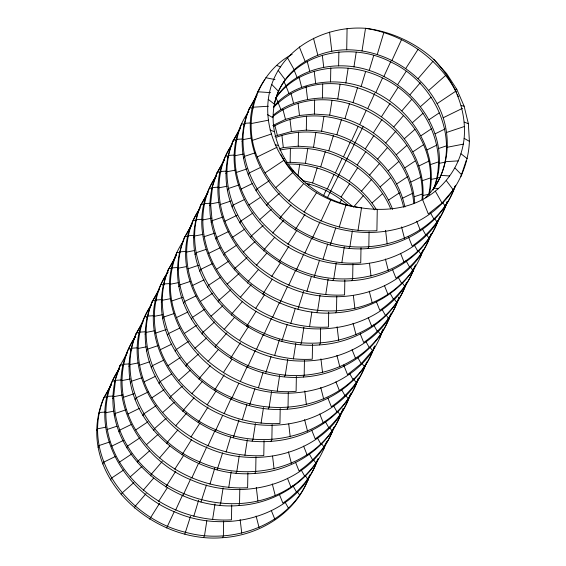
<?xml version="1.0" encoding="UTF-8"?>
<svg xmlns="http://www.w3.org/2000/svg" width="566" height="566" viewBox="0 0 566 566"><rect width="100%" height="100%" fill="white"/><g stroke="black" fill="none" stroke-linecap="round" stroke-linejoin="round"><path stroke-width="0.85" d="M464.134 138.337C466.78 109.061 454.031 80.308 433.896 59.494A109.896 95.739 26.7 0 0 365.523 28.3C326.766 25.498 284.825 46.221 271.722 84.419C261.563 114.459 271.432 148.349 292.778 171.074L304.558 181.82A91.579 79.785 26.7 0 0 346.059 204.708C371.261 211.245 398.973 212.031 422.569 199.593C445.463 187.523 461.424 164.105 464.134 138.337L469.391 141.337C468.04 177.137 444.749 210.418 411.68 224.15C382.51 236.114 349.088 234.749 320.165 222.742C265.864 201.121 228.098 132.111 264.895 79.488M223.641 521.081L223.386 535.917L222.488 537.7C150.648 543.813 73.424 472.617 103.366 398.789L111.014 385.156M231.727 504.922L231.466 519.85C187.367 522.368 142.646 499.983 119.532 462.104C102.708 434.2 100.154 396.625 119.093 369.089M239.8 488.946L239.545 503.782L238.647 505.572C166.814 511.678 89.584 440.49 119.525 366.662L120.424 364.872L123.006 365.049M247.887 472.794L247.625 487.722C203.527 490.241 158.805 467.856 135.691 429.976C118.669 401.81 116.377 363.874 135.677 336.218M255.966 456.819L255.705 471.655L254.806 473.438C182.974 479.551 105.743 408.362 135.684 334.527L142.908 321.637M264.046 440.666L263.784 455.588C219.686 458.113 174.965 435.728 151.851 397.848C135.026 369.938 132.472 332.369 151.412 304.826M272.126 424.691L271.864 439.527L270.965 441.31C199.133 447.423 121.902 376.234 151.844 302.4L159.492 288.766M280.205 408.539L279.944 423.46C235.845 425.986 191.124 403.593 168.01 365.714C150.988 337.548 148.702 299.619 167.996 271.956M286.644 162.584L290.146 162.251L290.393 148.285M288.285 392.556L288.023 407.4L287.125 409.183C215.292 415.288 138.062 344.1 168.003 270.272L176.493 255.153M279.215 148.752L283.333 147.613L298.225 146.184L298.473 132.14M296.365 376.404L296.103 391.332C224.27 397.445 147.04 326.249 176.981 252.422L179.564 252.599M275.012 136.576L277.397 135.416L291.412 131.545L306.305 130.116L306.553 116.157M304.444 360.429L304.183 375.265L303.284 377.055C231.452 383.161 154.221 311.972 184.162 238.145L192.235 223.768M272.77 125.525L285.476 119.348L299.492 115.478L314.385 114.056L314.632 100.005M312.524 344.277L312.262 359.205C268.164 361.724 223.443 339.338 200.329 301.459C183.709 273.803 180.894 236.602 199.465 209.179M273.286 115.16C286.884 103.592 304.876 98.618 322.471 97.989L322.712 84.023M320.604 328.301L320.342 343.137L319.443 344.92C247.611 351.033 170.38 279.845 200.322 206.01L207.97 192.376M273.442 106.755C287.33 90.171 309.376 82.537 330.551 81.928L330.792 67.878M328.683 312.149L328.421 327.07C284.323 329.596 239.602 307.204 216.488 269.331C199.671 241.42 197.11 203.852 216.049 176.309M275.798 97.939C289.205 77.026 314.328 66.3 338.631 65.861L338.871 51.895M336.763 296.174L336.501 311.01L335.603 312.793C263.77 318.906 186.539 247.71 216.481 173.882L224.553 159.506M304.558 181.82C278.897 160.539 264.669 123.126 278.479 91.338C290.11 65.048 318.658 49.957 346.71 49.794L347.078 28.725M344.843 280.014L344.581 294.943C300.482 297.461 255.761 275.076 232.647 237.196C215.83 209.293 213.269 171.717 232.209 144.181M352.922 264.039L352.66 278.875L351.762 280.665C279.929 286.771 202.699 215.582 232.64 141.755L240.288 128.114M361.002 247.887L360.74 262.815C288.908 268.921 211.677 197.732 241.618 123.904L245.064 124.138M369.082 231.911L368.82 246.748L367.921 248.531C296.089 254.643 218.858 183.455 248.799 109.62L256.872 95.244M377.267 209.611L376.899 230.68C326.964 233.701 275.784 204.078 257.19 156.966C241.958 120.034 256.285 73.325 292.141 54.294M422.017 199.748C428.094 126.388 331.195 70.014 272.387 116.943M422.696 199.664C427.988 144.832 375.81 96.963 322.471 97.989M428.646 194.732C446.68 113.518 333.176 46.2 273.661 107.271M429.431 193.798C442.258 135.833 387.576 80.464 330.551 81.928M434.03 188.216C457.71 127.994 399.278 64.114 338.631 65.861M425.639 197.647C450.423 173.458 453.43 133.335 437.108 103.642C419.505 71.146 383.706 49.667 346.71 49.794M206.809 520.854L204.517 535.613L203.619 537.396M212.597 519.546L215.023 503.924M223.103 487.857L220.676 503.478L219.778 505.268M228.756 487.418L231.183 471.796M239.262 455.729L236.836 471.351L235.937 473.134M244.915 455.29L247.342 439.662M255.422 423.601L252.995 439.223L252.096 441.006M297.921 175.913L299.669 164.628M261.075 423.156L263.501 407.534M290.146 162.251L305.456 163.319L307.748 148.568M271.581 391.467L269.154 407.096L268.256 408.878M298.225 146.184L313.536 147.259L315.828 132.501M277.234 391.028L279.661 375.407M306.305 130.116L321.615 131.192L323.908 116.433M287.74 359.339L285.314 374.961L284.415 376.751M314.385 114.056L329.702 115.124L331.987 100.373M293.393 358.901L295.82 343.272M337.782 99.064L340.067 84.306M303.9 327.212L301.473 342.833L300.574 344.616M345.861 82.997L348.147 68.238M309.552 326.766L311.845 312.015M353.941 66.93L356.226 52.178M320.059 295.084L317.632 310.706L316.734 312.489M362.021 50.869L365.523 28.3C403.162 34.123 437.511 57.647 455.899 91.098L456.592 92.704M325.712 294.638L328.139 279.017M336.218 262.949L333.791 278.571L332.893 280.361M341.871 262.511L344.298 246.889M352.377 230.822L349.951 246.443L349.052 248.226M358.03 230.383L361.54 207.814C328.146 204.446 295.537 184.813 280.694 154.164M190.544 516.291L184.82 534.12M193.798 516.27L198.624 500.231M206.449 485.012L200.98 501.985M209.958 484.135L214.783 468.103M222.608 452.878L217.139 469.858M226.117 452.008L230.687 436.818M308.619 185.492L309.128 183.809M239.022 419.908L233.298 437.73M352.158 206.095L341.114 197.025L327.367 188.874L312.637 182.938L317.208 167.741M242.276 419.88L246.847 404.683M376.326 209.512C363.818 189.101 343.208 174.47 320.717 166.871L325.287 151.681M254.926 388.623L249.457 405.596M392.67 209.448C381.93 181.368 357.047 160.136 328.796 150.804L333.367 135.614M258.436 387.745L263.006 372.555M404.909 207.057C397.863 172.757 369.633 145.398 336.876 134.743L341.447 119.546M271.086 356.488L265.617 373.468M414.687 202.784C412.338 163.616 381.47 130.357 344.956 118.676L349.526 103.486M274.595 355.618L279.42 339.579M353.035 102.609L357.606 87.419M287.245 324.36L281.776 341.34M361.115 86.548L365.686 71.351M290.754 323.49L295.325 308.293M369.195 70.481L373.765 55.291M303.659 291.391L297.935 309.213M377.274 54.421L383.875 32.474M306.913 291.363L311.484 276.166M319.564 260.105L314.095 277.078M323.073 259.228L327.643 244.038M335.723 227.971L330.254 244.951M339.232 227.1L346.059 204.708M274.241 103.536L277.326 93.928M120.424 364.872L114.551 382.121M309.496 475.412C297.61 512.145 259.985 535.493 222.488 537.7M106.847 397.183L104.264 397.007C79.24 455.779 128.475 519.05 185.719 532.33C233.659 545.695 293.365 523.897 310.118 474.45M317.576 459.351C298.721 516.659 226.117 535.181 174.731 511.912C120.94 490.701 82.806 421.62 119.037 369.393M318.198 458.382C312.191 476.89 298.629 492.095 282.887 503.139L279.371 494.351M323.483 449.828L325.379 444.105M326.547 441.501C314.724 478.97 276.986 503.429 238.647 505.572M333.459 428.038C314.109 484.786 242.043 502.898 190.891 479.784C136.59 458.156 98.824 389.146 135.621 336.522M295.53 462.224L299.046 471.004C314.562 460.123 327.933 445.216 334.089 427.068M341.814 411.157C329.928 447.883 292.304 471.23 254.806 473.438M342.982 408.553C324.615 466.412 251.502 485.359 199.869 461.934C151.065 442.555 114.481 384.173 136.583 332.744L139.165 332.921M349.894 395.089C331.039 452.397 258.436 470.926 207.05 447.649C153.259 426.446 115.124 357.365 151.355 305.131M350.786 393.306C344.906 412.161 331.181 427.677 315.205 438.876L311.689 430.089M358.243 378.208C346.654 415.359 308.753 439.103 270.965 441.31M358.596 378.06C339.246 434.808 267.18 452.92 216.028 429.799C167.225 410.428 130.64 352.045 152.742 300.617L156.188 300.85M365.509 364.596C345.642 420.779 274.128 438.494 223.209 415.522C168.909 393.901 131.142 324.891 167.939 272.26M366.676 361.992C360.669 380.501 347.107 395.705 331.365 406.749L327.848 397.962M374.133 346.894C362.247 383.628 324.622 406.968 287.125 409.183M374.756 345.932C355.406 402.681 283.34 420.793 232.187 397.672C183.384 378.3 146.799 319.91 168.901 268.489L171.484 268.666M380.041 337.371L382.482 330.013M383.111 329.044C364.66 387.392 291.589 407.103 239.368 383.394C185.365 362.091 147.507 292.969 183.731 240.571M390.016 315.587C377.826 351.882 340.506 374.841 303.284 377.055M188.506 236.595L185.061 236.355C160.036 295.134 209.271 358.405 266.515 371.685C314.71 385.156 374.876 362.94 391.191 312.984M433.132 189.999C450.472 146.863 423.106 97.232 383.026 78.2C348.472 60.512 300.206 64.581 276.144 97.536M398.91 297.065C381.017 355.469 307.423 374.848 255.528 351.267C201.227 329.638 163.461 260.629 200.258 208.005M398.995 297.737C392.988 316.238 379.425 331.45 363.683 342.487L360.167 333.699M406.452 282.639C394.566 319.365 356.941 342.713 319.443 344.92M406.805 282.491C386.939 338.673 315.425 356.382 264.506 333.416C215.71 314.038 179.118 255.655 201.22 204.227L203.802 204.404M414.531 266.572C395.676 323.879 323.08 342.402 271.687 319.132C217.896 297.921 179.762 228.848 215.993 176.613M376.326 301.572L379.843 310.359C395.818 299.159 409.543 283.644 415.43 264.789M420.439 257.049L422.335 251.325M423.234 249.542C411.121 286.594 373.652 310.649 335.603 312.793M430.691 234.444C411.836 291.752 339.239 310.274 287.846 287.004C234.409 265.914 196.14 197.393 231.735 145.229M431.313 233.475C425.307 251.983 411.744 267.187 396.002 278.231L392.486 269.444M437.957 220.832C425.094 256.235 388.453 278.458 351.762 280.665M439.669 216.594C420.814 273.902 348.217 292.424 296.825 269.154C248.028 249.783 211.436 191.393 233.539 139.965L236.121 140.142M447.119 201.496C428.752 259.355 355.646 278.302 304.006 254.877C249.486 233.135 212.009 164.126 248.792 111.311M408.327 236.517L412.161 246.097C427.677 235.215 441.048 220.308 447.204 202.161M454.93 186.249C443.044 222.976 405.426 246.323 367.921 248.531M253.144 108.071L249.698 107.837C224.674 166.616 273.909 229.888 331.152 243.168C379.093 256.525 438.806 234.734 455.552 185.28M460.837 176.726L466.264 160.376M174.186 511.756L166.652 527.979M175.63 510.129L182.634 494.889M190.714 478.829L182.811 495.844M191.789 477.994L198.425 463.561M206.873 446.694L198.97 463.717M207.948 445.867L214.953 430.634M323.71 195.312L326.292 189.702M222.664 415.366L215.13 431.589M327.367 188.874L334.004 174.441M224.108 413.739L231.112 398.499M335.447 172.807L342.083 158.374M238.824 383.239L231.289 399.455M343.527 156.74L350.531 141.507M240.267 381.604L246.903 367.171M351.606 140.679L358.243 126.246M255.351 350.304L247.448 367.327M359.686 124.612L366.322 110.179M256.426 349.477L263.063 335.044M367.766 108.545L374.77 93.312M271.517 318.177L263.607 335.199M375.845 92.484L382.482 78.051M272.586 317.349L279.222 302.916M383.925 76.417L390.929 61.185M287.302 286.849L279.767 303.072M392.005 60.35L401.591 39.507M288.745 285.222L295.756 269.982M303.836 253.922L295.926 270.937M304.904 253.087L311.916 237.854M319.995 221.787L312.085 238.81M321.064 220.959L330.657 200.109M98.392 414.248L99.291 412.465L105.318 412.083M130.711 349.986L131.609 348.203L137.637 347.828M146.87 317.859L147.768 316.076L153.796 315.694M163.029 285.731L163.928 283.948L169.956 283.566M179.189 253.603L180.087 251.813L186.115 251.438M195.348 221.469L196.246 219.686L202.274 219.304M211.507 189.341L217.379 172.099L220.825 172.333M227.666 157.214L228.565 155.424L234.593 155.049M243.826 125.079L244.724 123.296L250.752 122.921M96.609 430.606L97.508 428.823L105.906 427.181M112.768 398.478L113.667 396.695L115.45 380.331L121.478 379.956M128.928 366.351L129.826 364.568L138.224 362.926M145.087 334.223L145.986 332.433L154.384 330.799M161.246 302.088L162.145 300.305L170.55 298.664M177.406 269.961L178.304 268.178L186.709 266.536M193.565 237.833L194.463 236.043L202.869 234.409M209.724 205.699L210.623 203.916L212.406 187.558L218.434 187.176M225.884 173.571L226.782 171.788L235.187 170.147M242.043 141.443L242.941 139.661L251.346 138.019M98.088 447.359L98.979 445.576L109.797 441.954M114.247 415.232L115.139 413.449L113.667 396.695L122.907 394.891M130.406 383.104L131.305 381.314L142.116 377.692M146.566 350.97L147.464 349.187L158.275 345.564M162.725 318.842L163.624 317.059L174.434 313.437M178.884 286.714L179.783 284.931L190.593 281.309M195.044 254.587L195.942 252.797L205.918 249.457M211.203 222.452L212.101 220.669L210.623 203.916L219.028 202.274M227.362 190.325L228.261 188.542L239.071 184.919M243.522 158.197L244.42 156.407L255.231 152.785M102.779 463.986L103.677 462.196L115.245 456.536M118.938 431.851L119.836 430.068L131.404 424.408M135.097 399.723L135.996 397.94L148.334 391.898M151.256 367.596L152.155 365.813L163.723 360.153M167.416 335.468L168.314 333.678L179.882 328.018M183.575 303.334L184.474 301.551L196.041 295.891M199.734 271.206L200.633 269.423L212.2 263.763M215.894 239.078L216.792 237.288L228.36 231.628M232.053 206.944L232.951 205.161L244.519 199.501M248.212 174.816L249.111 173.033L260.678 167.373M110.554 479.954L111.452 478.171L123.735 469.964M126.713 447.826L127.612 446.043L139.894 437.836M142.873 415.699L143.771 413.909L156.053 405.709M159.032 383.564L159.93 381.781L171.491 374.062M175.191 351.436L176.09 349.654L188.379 341.447M191.35 319.309L192.249 317.519L204.538 309.319M207.51 287.174L208.408 285.391L220.698 277.191M223.669 255.047L224.568 253.264L236.857 245.057M239.828 222.919L240.727 221.136L253.016 212.929M255.988 190.792L256.886 189.002L269.175 180.802M121.181 494.776L122.079 492.993L133.887 482.543M137.34 462.648L138.238 460.865L149.389 450.996M153.499 430.521L154.398 428.731L166.206 418.288M169.659 398.393L170.557 396.603L182.365 386.153M185.818 366.259L186.716 364.476L198.525 354.026M201.977 334.131L202.876 332.348L214.684 321.898M218.136 302.003L219.035 300.213L230.843 289.771M234.296 269.869L235.194 268.086L247.002 257.636M250.455 237.741L251.354 235.958L263.162 225.509M266.614 205.614L267.513 203.824L279.321 193.381M134.347 507.992L135.246 506.202L146.134 493.51M150.506 475.857L151.405 474.075L162.293 461.382M166.666 443.73L167.564 441.947L177.88 429.919M182.825 411.602L183.724 409.812L194.039 397.792M198.984 379.468L199.883 377.685L210.198 365.664M215.144 347.34L216.042 345.557L226.931 332.865M231.303 315.212L232.202 313.43L242.517 301.402M247.462 283.085L248.361 281.295L258.676 269.275M263.622 250.95L264.52 249.167L274.835 237.147M279.781 218.823L280.679 217.04L290.995 205.012M149.657 519.171L159.605 503.28M165.817 487.043L175.764 471.153M181.976 454.915L191.45 439.761M198.135 422.781L208.083 406.89M214.295 390.653L224.242 374.763M230.454 358.526L240.401 342.628M246.613 326.398L256.087 311.243M262.773 294.263L272.246 279.116M278.932 262.136L288.879 246.245M295.091 230.008L305.039 214.111M327.565 197.357L363.351 126.218M433.047 189.702C464.339 145.412 437.122 83.457 391.106 62.14C352.965 41.849 296.4 50.834 277.581 93.128M248.799 109.62L256.815 95.548M232.64 141.755L240.232 128.418M216.481 173.882L224.497 159.81M200.322 206.01L207.913 192.681M184.162 238.145L191.754 224.808M168.003 270.272L175.177 257.679M151.844 302.4L159.435 289.07M135.684 334.527L142.858 321.941M119.525 366.662L127.173 353.021M103.366 398.789L111.382 384.717M304.069 212.158L316.458 192.85M287.91 244.286L296.959 230.178M271.751 276.413L280.326 263.048M405.751 68.507L418.14 49.2M397.672 84.575L406.247 71.203M255.591 308.548L264.64 294.44M389.592 100.635L398.167 87.27M381.512 116.702L390.087 103.337M239.432 340.675L248.481 326.568M373.433 132.769L382.008 119.398M365.353 148.83L373.928 135.465M223.273 372.803L231.848 359.438M357.273 164.897L365.848 151.532M349.194 180.957L357.769 167.593M207.114 404.938L216.162 390.823M341.114 197.025L349.689 183.66M339.706 202.692L341.609 199.727M190.954 437.065L200.003 422.958M174.795 469.193L183.844 455.085M158.636 501.32L167.211 487.956M422.569 199.593L428.32 213.969L442.025 203.045L453.274 189.907L446.333 180.611M222.912 217.047L212.101 220.669C228.735 308.824 358.462 345.635 412.876 270.23L410.237 266.692M343.689 365.035L347.524 374.621L361.228 363.69L372.478 350.552L369.994 347.234M125.956 409.826L115.139 413.449C131.779 501.603 261.506 538.408 315.92 463.009L313.274 459.472M288.759 200.972L303.659 183.603M272.6 233.1L283.488 220.407M256.44 265.235L266.756 253.207M418.097 78.646L432.997 61.277M410.017 94.713L420.333 82.686M240.281 297.362L251.17 284.67M401.938 110.773L411.68 99.418M393.858 126.841L403.6 115.485M224.122 329.49L234.437 317.469M385.779 142.901L396.094 130.88M377.699 158.968L387.441 147.613M207.963 361.624L218.278 349.597M369.619 175.036L379.935 163.008M361.54 191.096L371.855 179.075M191.803 393.752L202.119 381.725M353.46 207.163L363.202 195.808M175.644 425.88L186.532 413.187M159.485 458.007L169.8 445.987M143.325 490.142L153.641 478.114M275.592 187.763L292.65 172.672M259.433 219.891L271.241 209.441M243.274 252.019L255.082 241.576M428.66 90.475L445.718 75.377M420.58 106.535L431.073 97.246M227.115 284.153L238.923 273.703M412.501 122.603L422.993 113.313M404.421 138.663L414.913 129.381M210.955 316.281L222.763 305.831M396.342 154.73L406.834 145.441M388.262 170.798L398.754 161.508M194.796 348.408L206.604 337.959M380.182 186.858L390.674 177.575M372.103 202.925L382.595 193.636M178.637 380.543L190.445 370.093M162.477 412.671L174.286 402.221M146.318 444.798L158.126 434.348M130.159 476.926L141.967 466.483M264.966 172.941L283.757 160.39M248.807 205.069L260.374 197.35M232.647 237.196L244.936 228.997M437.108 103.642L455.899 91.098M429.028 119.709L439.145 112.952M216.488 269.331L228.777 261.124M420.941 135.769L431.787 128.532M412.862 151.837L423.708 144.599M200.329 301.459L212.618 293.252M404.782 167.904L414.906 161.147M396.702 183.964L407.548 176.726M184.169 333.586L196.459 325.386M388.623 200.031L399.469 192.794M168.01 365.714L180.299 357.514M151.851 397.848L164.14 389.641M135.691 429.976L147.974 421.769M119.532 462.104L131.814 453.904M257.19 156.966L277.241 147.153M241.031 189.094L252.599 183.434M224.872 221.228L237.211 215.186M443.171 117.77L462.45 108.339M435.091 133.838L445.117 128.928M208.713 253.356L220.28 247.696M427.012 149.898L437.037 144.995M418.932 165.965L428.957 161.062M192.553 285.483L204.121 279.823M410.852 182.033L420.878 177.123M402.773 198.093L412.798 193.19M176.394 317.618L187.962 311.958M160.235 349.746L171.802 344.086M144.075 381.873L155.643 376.213M127.916 414.001L139.484 408.341M111.757 446.135L123.324 440.475M273.463 126.543C329.936 94.388 409.515 139.653 413.746 203.703M252.5 140.347L271.63 133.937M236.34 172.474L247.151 168.852M220.181 204.602L230.992 200.98M446.673 132.437L464.141 126.586M438.593 148.504L446.907 145.717M204.022 236.737L214.832 233.114M430.514 164.572L437.999 162.06M422.434 180.632L430.747 177.851M187.862 268.864L198.673 265.242M414.354 196.699L422.668 193.912M171.703 300.992L182.514 297.369M155.544 333.126L166.354 329.504M139.385 365.254L149.36 361.907M123.225 397.382L134.036 393.759M107.059 429.509L117.042 426.17M276.498 137.198C328.421 118.216 391.587 153.556 403.629 207.213M279.965 150.082C324.481 140.524 373.383 167.02 390.759 208.882M292.778 171.074L293.549 170.882M251.021 123.593L268.666 120.148M234.862 155.721L243.267 154.079M218.702 187.855L227.108 186.214M447.487 147.217L463.455 144.104M439.407 163.284L445.293 162.138M202.543 219.983L211.783 218.179M431.327 179.351L437.214 178.198M423.248 195.411L429.134 194.265M186.384 252.111L194.789 250.469M170.225 284.238L178.63 282.604M154.065 316.373L162.47 314.731M137.906 348.5L146.304 346.859M121.747 380.628L130.145 378.987M105.587 412.763L113.985 411.121M252.804 107.229L268.305 106.259M236.645 139.363L242.673 138.981M220.485 171.491L226.513 171.116M445.598 161.671L458.51 160.857M437.511 177.738L440.1 177.575M204.326 203.619L210.354 203.244M188.167 235.753L194.195 235.371M172.007 267.881L178.035 267.499M155.848 300.008L161.876 299.633M139.689 332.136L145.717 331.761M123.529 364.271L129.557 363.888M107.37 396.398L113.398 396.023M455.007 89.322L456.79 89.308L464.12 106.175L468.365 123.692L469.391 141.337M282.866 158.614L284.656 158.607M257.778 91.777L270.697 92.654M225.459 156.032L228.041 156.209M441.034 175.368L449.645 175.962M209.3 188.16L211.882 188.337M193.14 220.294L195.723 220.471M160.822 284.549L164.267 284.783M144.663 316.684L147.245 316.854M128.503 348.812L131.949 349.045M112.344 380.939L114.926 381.116M289.254 164.034C322.853 164.076 356.177 181.552 374.487 209.83M461.17 105.601L464.12 106.175M275.189 144.797L278.139 145.37M265.794 77.698L275.005 79.587M433.945 187.919L438.134 188.775M329.702 115.124L344.956 118.676M321.615 131.192L336.876 134.743M313.536 147.259L328.796 150.804M305.456 163.319L320.717 166.871M302.463 180.568L312.637 182.938M305.803 183.342C321.375 186.936 336.013 194.697 348.012 205.21M276.59 65.451L280.743 66.922M464.219 122.107L468.365 123.692M270.046 130.017L274.192 131.595M267.668 114.707L272.925 117.707M460.993 153.789L467.162 158.586M268.206 99.347L274.369 104.151M454.979 168.017L461.736 174.936M452.425 189.744L453.656 191.004M444.345 205.812L445.576 207.071M271.722 84.419L278.479 91.338M412.027 270.067L413.258 271.326M387.788 318.262L389.019 319.521M331.23 430.719L332.461 431.978M306.991 478.914L308.222 480.173M433.896 59.494L446.616 73.594L456.79 89.308M442.555 202.43L445.194 205.967M434.638 218.717L437.115 222.035M426.396 234.565L429.035 238.102M418.472 250.844L420.955 254.162M278.182 70.389L285.123 79.686M402.313 282.972L404.796 286.297M394.077 298.82L396.716 302.357M386.153 315.106L388.637 318.425M377.918 330.954L380.557 334.485M361.759 363.082L364.398 366.619M353.34 378.696L356.318 382.68M345.6 395.21L348.239 398.747M337.676 411.489L340.159 414.814M329.433 427.337L332.079 430.875M321.516 443.624L324 446.942M305.357 475.751L307.84 479.069M297.115 491.599L299.761 495.137M435.395 191.223L442.025 203.045M430.507 212.979L433.945 219.106M422.554 229.265L425.865 235.173M414.347 245.113L417.786 251.24M405.978 260.657L409.706 267.301M287.457 57.739L294.079 69.554M398.188 277.241L401.627 283.368M283.856 81.794L286 85.622M390.236 293.521L393.547 299.435M275.854 97.996L277.92 101.689M382.029 309.369L385.467 315.495M373.659 324.912L377.388 331.563M365.869 341.496L369.308 347.63M357.91 357.783L361.228 363.69M349.71 373.631L353.149 379.758M341.751 389.91L345.069 395.818M333.551 405.758L336.989 411.885M325.181 421.302L328.91 427.953M317.392 437.886L320.83 444.013M309.432 454.173L312.75 460.08M301.232 470.021L304.671 476.148M292.863 485.564L296.591 492.208M285.073 502.148L288.511 508.275M457.293 94.31L458.34 96.715M416.696 221.179L420.241 230.037M400.537 253.306L404.082 262.164M299.329 46.893L305.088 61.27M384.378 285.441L387.922 294.292M294.108 70.085L297.009 77.337M286.049 86.209L288.929 93.397M368.218 317.568L371.763 326.426M277.948 102.22L280.849 109.464M352.059 349.696L355.604 358.554M335.9 381.824L339.444 390.682M319.74 413.958L323.285 422.816M303.581 446.086L307.126 454.944M287.422 478.213L290.966 487.071M271.263 510.348L274.807 519.199M401.549 226.881L404.499 238.435M385.389 259.009L388.34 270.562M313.493 38.233L317.795 55.093M369.23 291.136L372.18 302.69M307.189 61.255L309.715 71.153M299.053 77.103L301.636 87.221M353.071 323.271L356.021 334.817M291.03 93.383L293.556 103.288M282.894 109.238L285.476 119.348M336.911 355.398L339.862 366.952M274.871 125.511L277.397 135.416M320.752 387.526L323.702 399.08M304.593 419.654L307.543 431.207M288.434 451.788L291.384 463.342M272.274 483.916L275.225 495.469M256.115 516.043L259.065 527.597M385.566 230.32L387.186 244.052M369.513 263.31L371.027 276.187M329.561 32.092L331.81 51.223M353.354 295.438L354.868 308.314M322.323 55.27L323.731 67.29M314.222 71.182L315.651 83.351M337.088 326.709L338.709 340.442M306.057 86.541L307.571 99.418M298.063 103.309L299.492 115.478M320.929 358.837L322.549 372.577M290.004 119.532L291.412 131.545M281.903 135.437L283.333 147.613M304.77 390.972L306.39 404.704M288.717 423.955L290.231 436.832M272.557 456.09L274.071 468.959M256.292 487.354L257.912 501.094M240.133 519.489L241.753 533.222"/></g></svg>
